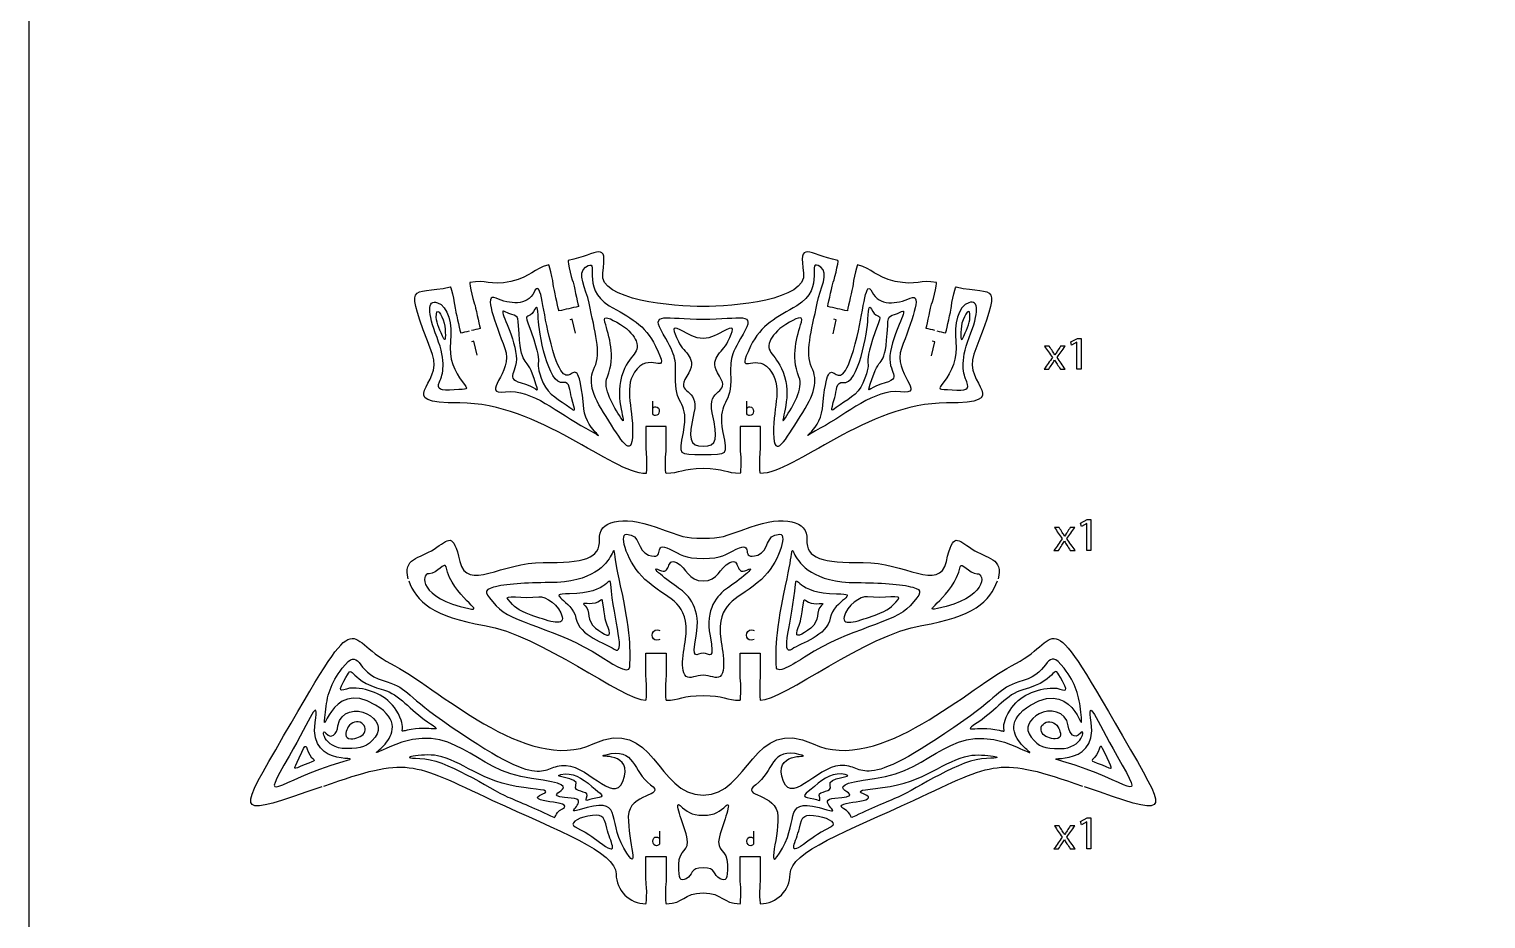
# Model space of a CAD drawing. Extents: x 0 to 1000, y 0 to 600.
# Drawn here: x 203.8 to 420.5, y 323.1 to 455.4 of the extents above; entities that cross this region are included whole.
import ezdxf

# ---------------------------------------------------------------- set-up
doc = ezdxf.new("R2010")
doc.units = 0
doc.header["$MEASUREMENT"] = 0
doc.layers.add('DEFAULT', color=7, linetype='CONTINUOUS')

msp = doc.modelspace()

# ---------------------------------------------------------------- linework, layer by layer
at = {"layer": 'DEFAULT', "color": 250}
for points in [[(349.41, 570.1), (980, 570.1), (980, 20.1), (203.84, 20.1), (203.84, 570.1), (223.83, 570.1)], [(285.11, 410.2), (284.64, 412.28), (284.29, 412.2)], [(323.44, 410.13), (323.91, 412.21), (323.55, 412.29)], [(270.47, 406.93), (270.01, 409.01), (269.65, 408.93)], [(338.08, 406.86), (338.55, 408.93), (338.19, 409.01)]]:
    msp.add_lwpolyline(points, dxfattribs=at)
for points in [[(359.71, 408.85), (359.7, 408.85), (358.9, 408.42), (358.78, 408.9), (359.78, 409.43), (360.31, 409.43), (360.31, 404.85), (359.71, 404.85)], [(361.17, 381.9), (361.16, 381.9), (360.36, 381.47), (360.24, 381.95), (361.24, 382.48), (361.77, 382.48), (361.77, 377.9), (361.17, 377.9)], [(361.17, 337.53), (361.16, 337.53), (360.36, 337.1), (360.24, 337.57), (361.24, 338.11), (361.77, 338.11), (361.77, 333.52), (361.17, 333.52)]]:
    msp.add_lwpolyline(points, close=True, dxfattribs=at)
at = {"layer": 'DEFAULT', "color": 1}
for points, knots in [([(338.58, 410.61), (338.14, 410.71), (337.7, 410.81), (337.26, 410.91), (337.26, 410.91), (337.84, 413.47), (338.03, 414.32), (338.07, 414.49), (338.3, 415.06), (338.51, 416), (338.72, 416.95), (338.84, 417.72), (338.79, 417.73), (336.42, 418.26), (335.92, 417.2), (332.68, 417.91), (329.44, 418.64), (329.46, 419.82), (327.08, 420.35), (327.02, 420.35), (326.81, 419.6), (326.6, 418.67), (326.39, 417.72), (326.36, 417.11), (326.32, 416.94), (326.12, 416.08), (325.55, 413.52), (325.55, 413.52), (324.58, 413.74), (323.6, 413.96), (322.63, 414.17), (322.63, 414.17), (323.2, 416.74), (323.39, 417.59), (323.43, 417.76), (323.66, 418.33), (323.87, 419.28), (324.08, 420.22), (324.21, 420.99), (324.15, 421.01), (319.68, 422.01), (318.29, 424.06), (319.04, 419.14), (319.65, 415.1), (308.42, 414.16), (304.1, 414.16), (299.78, 414.16), (288.54, 415.1), (289.16, 419.13), (289.9, 424.05), (288.52, 422), (284.04, 421), (283.99, 420.99), (284.12, 420.22), (284.33, 419.27), (284.54, 418.33), (284.77, 417.76), (284.81, 417.58), (285, 416.73), (285.57, 414.17), (285.57, 414.17), (284.59, 413.95), (283.62, 413.74), (282.64, 413.52), (282.64, 413.52), (282.07, 416.08), (281.88, 416.93), (281.84, 417.1), (281.8, 417.72), (281.6, 418.66), (281.39, 419.6), (281.17, 420.35), (281.12, 420.35), (278.73, 419.82), (278.75, 418.64), (275.51, 417.91), (272.28, 417.19), (271.78, 418.26), (269.41, 417.73), (269.35, 417.72), (269.48, 416.94), (269.69, 416), (269.9, 415.05), (270.13, 414.48), (270.17, 414.31), (270.36, 413.46), (270.93, 410.9), (270.93, 410.9), (270.49, 410.8), (270.06, 410.7), (269.62, 410.6)], [0, 0, 0, 0, 3.833171, 3.833171, 3.833171, 4.833171, 4.833171, 4.833171, 5.833171, 5.833171, 5.833171, 6.833171, 6.833171, 6.833171, 7.833171, 7.833171, 7.833171, 8.833171, 8.833171, 8.833171, 9.833171, 9.833171, 9.833171, 10.833171, 10.833171, 10.833171, 11.833171, 11.833171, 11.833171, 20.334677, 20.334677, 20.334677, 21.334677, 21.334677, 21.334677, 22.334677, 22.334677, 22.334677, 23.334677, 23.334677, 23.334677, 24.334677, 24.334677, 24.334677, 25.334677, 25.334677, 25.334677, 26.334677, 26.334677, 26.334677, 27.334677, 27.334677, 27.334677, 28.334677, 28.334677, 28.334677, 29.334677, 29.334677, 29.334677, 30.334677, 30.334677, 30.334677, 38.838352, 38.838352, 38.838352, 39.838352, 39.838352, 39.838352, 40.838352, 40.838352, 40.838352, 41.838352, 41.838352, 41.838352, 42.838352, 42.838352, 42.838352, 43.838352, 43.838352, 43.838352, 44.838352, 44.838352, 44.838352, 45.838352, 45.838352, 45.838352, 46.838352, 46.838352, 46.838352, 50.661767, 50.661767, 50.661767, 50.661767]), ([(338.87, 410.55), (339.31, 410.45), (339.75, 410.35), (340.19, 410.25), (340.19, 410.25), (340.77, 412.81), (340.96, 413.66), (340.99, 413.84), (341.03, 414.45), (341.24, 415.4), (341.45, 416.33), (341.66, 417.08), (341.72, 417.08), (347.64, 415.76), (348.68, 418.52), (344.37, 407.07), (342.65, 402.5), (350.59, 399.84), (340.3, 399.84), (328.52, 399.84), (317.67, 389.34), (312.61, 389.34), (312.55, 389.34), (312.51, 390.12), (312.51, 391.09), (312.51, 392.05), (312.61, 392.66), (312.61, 392.84), (312.61, 394), (312.61, 395.17), (312.61, 396.34), (311.61, 396.34), (310.61, 396.34), (309.61, 396.34), (309.61, 396.34), (309.61, 393.71), (309.61, 392.84), (309.61, 392.66), (309.71, 392.05), (309.71, 391.09), (309.71, 390.12), (309.66, 389.34), (309.61, 389.34), (307.63, 389.34), (307.14, 390.06), (304.1, 390.06), (301.06, 390.06), (300.57, 389.34), (298.59, 389.34), (298.54, 389.34), (298.49, 390.12), (298.49, 391.09), (298.49, 392.05), (298.59, 392.66), (298.59, 392.84), (298.59, 394), (298.59, 395.17), (298.59, 396.33), (297.59, 396.33), (296.59, 396.33), (295.59, 396.34), (295.59, 395.17), (295.59, 394), (295.59, 392.84), (295.6, 392.66), (295.69, 392.05), (295.69, 391.09), (295.69, 390.12), (295.65, 389.34), (295.6, 389.33), (290.53, 389.34), (279.69, 399.84), (267.9, 399.84), (257.61, 399.84), (265.56, 402.49), (263.83, 407.06), (259.51, 418.51), (260.56, 415.75), (266.48, 417.08), (266.53, 417.08), (266.75, 416.32), (266.96, 415.39), (267.17, 414.44), (267.2, 413.83), (267.24, 413.66), (267.43, 412.81), (268.01, 410.24), (268.01, 410.24), (268.45, 410.34), (268.89, 410.44), (269.32, 410.54)], [0, 0, 0, 0, 3.833171, 3.833171, 3.833171, 4.833171, 4.833171, 4.833171, 5.833171, 5.833171, 5.833171, 6.833171, 6.833171, 6.833171, 7.833171, 7.833171, 7.833171, 8.833171, 8.833171, 8.833171, 9.833171, 9.833171, 9.833171, 10.833171, 10.833171, 10.833171, 11.833171, 11.833171, 11.833171, 21.753171, 21.753171, 21.753171, 30.243171, 30.243171, 30.243171, 31.243171, 31.243171, 31.243171, 32.243171, 32.243171, 32.243171, 33.243171, 33.243171, 33.243171, 34.243171, 34.243171, 34.243171, 35.243171, 35.243171, 35.243171, 36.243171, 36.243171, 36.243171, 37.243171, 37.243171, 37.243171, 47.153171, 47.153171, 47.153171, 55.653177, 55.653177, 55.653177, 65.573177, 65.573177, 65.573177, 66.573177, 66.573177, 66.573177, 67.573177, 67.573177, 67.573177, 68.573177, 68.573177, 68.573177, 69.573177, 69.573177, 69.573177, 70.573177, 70.573177, 70.573177, 71.573177, 71.573177, 71.573177, 72.573177, 72.573177, 72.573177, 73.573177, 73.573177, 73.573177, 77.396592, 77.396592, 77.396592, 77.396592]), ([(260.23, 373.68), (259.36, 376.69), (261.89, 376.71), (264.09, 378.1), (266.33, 379.51), (266.86, 380.78), (267.91, 376.24), (268.97, 371.7), (274.21, 376.2), (280.28, 376.11), (286.33, 376.03), (288.82, 376.69), (288.66, 379.51), (288.49, 382.34), (292.05, 383.16), (297.09, 381.36), (301.15, 379.92), (301.27, 379.71), (304.09, 379.71), (306.92, 379.71), (307.04, 379.92), (311.1, 381.36), (316.14, 383.16), (319.7, 382.34), (319.54, 379.51), (319.37, 376.69), (321.86, 376.03), (327.92, 376.11), (333.98, 376.2), (339.22, 371.7), (340.28, 376.24), (341.33, 380.78), (341.86, 379.51), (344.1, 378.1), (346.3, 376.71), (348.84, 376.69), (347.97, 373.68)], [0, 0, 0, 0, 1, 1, 1, 2, 2, 2, 3, 3, 3, 4, 4, 4, 5, 5, 5, 6, 6, 6, 7, 7, 7, 8, 8, 8, 9, 9, 9, 10, 10, 10, 11, 11, 11, 12, 12, 12, 12]), ([(260.32, 373.39), (261.35, 370.31), (264.02, 367.98), (271.56, 366.75), (279.86, 365.4), (292.18, 355.61), (295.59, 355.61), (295.64, 355.61), (295.68, 356.4), (295.68, 357.36), (295.68, 358.33), (295.59, 358.94), (295.59, 359.11), (295.59, 360.28), (295.59, 361.45), (295.59, 362.62), (296.59, 362.62), (297.58, 362.62), (298.58, 362.62), (298.58, 361.45), (298.58, 360.28), (298.58, 359.11), (298.58, 358.94), (298.49, 358.33), (298.49, 357.36), (298.49, 356.4), (298.53, 355.61), (298.58, 355.61), (300.57, 355.61), (301.05, 356.33), (304.09, 356.33), (307.14, 356.33), (307.62, 355.61), (309.61, 355.61), (309.66, 355.61), (309.7, 356.4), (309.7, 357.36), (309.7, 358.33), (309.61, 358.94), (309.61, 359.11), (309.61, 360.28), (309.61, 361.45), (309.61, 362.62), (310.6, 362.62), (311.6, 362.62), (312.6, 362.62), (312.6, 361.45), (312.6, 360.28), (312.6, 359.11), (312.6, 358.94), (312.51, 358.33), (312.51, 357.36), (312.51, 356.4), (312.55, 355.61), (312.6, 355.61), (316.01, 355.61), (328.33, 365.4), (336.64, 366.75), (344.18, 367.98), (346.85, 370.31), (347.87, 373.39)], [0, 0, 0, 0, 1, 1, 1, 2, 2, 2, 3, 3, 3, 4, 4, 4, 13.93, 13.93, 13.93, 22.43, 22.43, 22.43, 32.36, 32.36, 32.36, 33.36, 33.36, 33.36, 34.36, 34.36, 34.36, 35.36, 35.36, 35.36, 36.36, 36.36, 36.36, 37.36, 37.36, 37.36, 38.36, 38.36, 38.36, 48.29, 48.29, 48.29, 56.79, 56.79, 56.79, 66.72, 66.72, 66.72, 67.72, 67.72, 67.72, 68.72, 68.72, 68.72, 69.72, 69.72, 69.72, 70.72, 70.72, 70.72, 70.72]), ([(247.37, 342.76), (234.61, 338.31), (234.78, 338.27), (240.51, 348.26), (253.69, 371.21), (250.29, 364.76), (257.6, 361.1), (264.33, 357.73), (277.86, 344.52), (287.72, 349.13), (296.75, 353.35), (297.21, 341.5), (304.1, 341.5), (310.98, 341.5), (311.44, 353.35), (320.47, 349.13), (330.33, 344.52), (343.86, 357.73), (350.6, 361.1), (357.9, 364.76), (354.5, 371.21), (367.68, 348.26), (373.42, 338.26), (373.58, 338.31), (360.82, 342.76)], [0, 0, 0, 0, 1, 1, 1, 2, 2, 2, 3, 3, 3, 4, 4, 4, 5, 5, 5, 6, 6, 6, 7, 7, 7, 8, 8, 8, 8]), ([(247.65, 342.85), (260.3, 347.26), (260.53, 346.45), (272.78, 340.73), (282.53, 336.18), (291.15, 333.09), (291.15, 329.78), (291.15, 327.34), (293.14, 325.36), (295.59, 325.36), (295.65, 325.36), (295.69, 326.15), (295.7, 327.11), (295.7, 328.08), (295.59, 328.69), (295.59, 328.86), (295.59, 330.03), (295.59, 331.2), (295.59, 332.36), (296.6, 332.36), (297.6, 332.36), (298.6, 332.36), (298.6, 331.2), (298.6, 330.03), (298.6, 328.86), (298.6, 328.69), (298.49, 328.08), (298.49, 327.11), (298.49, 326.15), (298.54, 325.36), (298.6, 325.36), (301.34, 325.36), (301.06, 326.96), (304.1, 326.96), (307.14, 326.96), (306.85, 325.36), (309.6, 325.36), (309.65, 325.36), (309.7, 326.15), (309.7, 327.11), (309.7, 328.08), (309.6, 328.69), (309.6, 328.86), (309.6, 330.03), (309.6, 331.2), (309.6, 332.36), (310.6, 332.36), (311.6, 332.36), (312.6, 332.36), (312.6, 331.2), (312.6, 330.03), (312.6, 328.86), (312.6, 328.69), (312.5, 328.08), (312.5, 327.11), (312.5, 326.15), (312.54, 325.36), (312.6, 325.36), (315.05, 325.36), (317.04, 327.34), (317.04, 329.78), (317.04, 333.09), (325.66, 336.18), (335.41, 340.73), (347.66, 346.45), (347.9, 347.26), (360.54, 342.85)], [0, 0, 0, 0, 1, 1, 1, 2, 2, 2, 3, 3, 3, 4, 4, 4, 5, 5, 5, 14.92, 14.92, 14.92, 23.43, 23.43, 23.43, 33.35, 33.35, 33.35, 34.35, 34.35, 34.35, 35.35, 35.35, 35.35, 36.35, 36.35, 36.35, 37.35, 37.35, 37.35, 38.35, 38.35, 38.35, 39.35, 39.35, 39.35, 49.27, 49.27, 49.27, 57.78, 57.78, 57.78, 67.7, 67.7, 67.7, 68.7, 68.7, 68.7, 69.7, 69.7, 69.7, 70.7, 70.7, 70.7, 71.7, 71.7, 71.7, 72.7, 72.7, 72.7, 72.7])]:
    msp.add_open_spline(points, degree=3, knots=knots, dxfattribs=at)
at = {"layer": 'DEFAULT', "color": 5}
for points, knots in [([(287.13, 414.69), (288, 410.47), (288.96, 407.22), (287.96, 405.15), (286.96, 403.07), (287.46, 401.23), (289.66, 397.8), (291.86, 394.36), (293.54, 391.2), (293.61, 395.35), (293.69, 399.5), (292.11, 402.33), (294.27, 404.9), (296.43, 407.47), (299.4, 403.34), (297.03, 408.28), (295.5, 411.48), (293.1, 412.57), (290.14, 414.29), (285.71, 416.88), (288.95, 421.58), (286.61, 420.03), (285.29, 419.15), (286.68, 416.87), (287.13, 414.69)], [0, 0, 0, 0, 1, 1, 1, 2, 2, 2, 3, 3, 3, 4, 4, 4, 5, 5, 5, 6, 6, 6, 7, 7, 7, 8, 8, 8, 8]), ([(321.07, 414.69), (320.19, 410.47), (319.24, 407.22), (320.24, 405.15), (321.23, 403.07), (320.73, 401.23), (318.53, 397.8), (316.34, 394.36), (314.66, 391.2), (314.58, 395.35), (314.51, 399.5), (316.09, 402.33), (313.93, 404.9), (311.77, 407.47), (308.8, 403.34), (311.16, 408.28), (312.69, 411.48), (315.09, 412.57), (318.06, 414.29), (322.49, 416.88), (319.24, 421.58), (321.59, 420.03), (322.9, 419.15), (321.52, 416.87), (321.07, 414.69)], [0, 0, 0, 0, 1, 1, 1, 2, 2, 2, 3, 3, 3, 4, 4, 4, 5, 5, 5, 6, 6, 6, 7, 7, 7, 8, 8, 8, 8]), ([(286.36, 398.98), (286.73, 395.34), (290.84, 393.82), (286.67, 396.06), (282.5, 398.3), (278.7, 401.91), (274.72, 401.48), (270.74, 401.04), (275.97, 404.28), (274.6, 407.95), (273.23, 411.62), (271.3, 416.36), (273.29, 415.42), (275.28, 414.49), (277.96, 414.23), (278.95, 416.32), (279.95, 418.41), (280.12, 414.15), (281.19, 409.73), (284.29, 396.97), (285.11, 411.21), (286.36, 398.98)], [0, 0, 0, 0, 1, 1, 1, 2, 2, 2, 3, 3, 3, 4, 4, 4, 5, 5, 5, 6, 6, 6, 7, 7, 7, 7]), ([(321.83, 398.98), (321.46, 395.34), (317.35, 393.82), (321.52, 396.06), (325.69, 398.3), (329.49, 401.91), (333.48, 401.48), (337.46, 401.04), (332.23, 404.28), (333.6, 407.95), (334.97, 411.62), (336.9, 416.36), (334.91, 415.42), (332.92, 414.49), (330.24, 414.23), (329.24, 416.32), (328.25, 418.41), (328.07, 414.15), (327, 409.73), (323.91, 396.97), (323.09, 411.21), (321.83, 398.98)], [0, 0, 0, 0, 1, 1, 1, 2, 2, 2, 3, 3, 3, 4, 4, 4, 5, 5, 5, 6, 6, 6, 7, 7, 7, 7]), ([(264.57, 414.74), (263.03, 415.21), (263.08, 413.3), (264.51, 409.57), (265.94, 405.83), (265.38, 404.15), (264.88, 402.97), (264.39, 401.79), (265.01, 401.66), (267.06, 401.79), (269.12, 401.91), (269.3, 401.66), (268.25, 403.03), (267.19, 404.4), (266.19, 406.46), (266.5, 408.95), (266.81, 411.44), (266.19, 414.24), (264.57, 414.74)], [0, 0, 0, 0, 1, 1, 1, 2, 2, 2, 3, 3, 3, 4, 4, 4, 5, 5, 5, 6, 6, 6, 6]), ([(343.62, 414.74), (345.17, 415.21), (345.12, 413.3), (343.69, 409.57), (342.25, 405.83), (342.81, 404.15), (343.31, 402.97), (343.81, 401.79), (343.19, 401.66), (341.13, 401.79), (339.08, 401.91), (338.89, 401.66), (339.95, 403.03), (341.01, 404.4), (342.01, 406.46), (341.69, 408.95), (341.38, 411.44), (342.01, 414.24), (343.62, 414.74)], [0, 0, 0, 0, 1, 1, 1, 2, 2, 2, 3, 3, 3, 4, 4, 4, 5, 5, 5, 6, 6, 6, 6]), ([(304.1, 412.28), (298.5, 412.28), (296.09, 413.53), (298.17, 410.05), (300.24, 406.56), (300, 406.23), (300, 403.07), (300, 399.32), (302.07, 400.12), (301.16, 395.44), (300.47, 391.93), (300.4, 392.12), (304.1, 392.12), (307.8, 392.12), (307.72, 391.93), (307.04, 395.44), (306.13, 400.12), (308.2, 399.32), (308.2, 403.07), (308.2, 406.23), (307.95, 406.56), (310.03, 410.05), (312.1, 413.53), (309.7, 412.28), (304.1, 412.28)], [0, 0, 0, 0, 1, 1, 1, 2, 2, 2, 3, 3, 3, 4, 4, 4, 5, 5, 5, 6, 6, 6, 7, 7, 7, 8, 8, 8, 8]), ([(291.82, 372.64), (293.61, 364.49), (293.2, 362.06), (293.2, 360.61), (293.2, 359.2), (289.93, 361.45), (288.79, 362.19), (282.36, 366.29), (275.55, 367.13), (273.31, 369.65), (271.61, 371.56), (271.34, 371.97), (272.9, 372.42), (274.57, 372.9), (277.83, 373.11), (281.23, 373.11), (294.18, 373.11), (289.29, 384.18), (291.82, 372.64)], [0, 0, 0, 0, 1, 1, 1, 2, 2, 2, 3, 3, 3, 4, 4, 4, 5, 5, 5, 6, 6, 6, 6]), ([(316.37, 372.64), (314.58, 364.49), (314.99, 362.06), (314.99, 360.61), (314.99, 359.2), (318.26, 361.45), (319.41, 362.19), (325.84, 366.29), (332.64, 367.13), (334.88, 369.65), (336.58, 371.56), (336.85, 371.97), (335.29, 372.42), (333.62, 372.9), (330.36, 373.11), (326.97, 373.11), (314.01, 373.11), (318.9, 384.18), (316.37, 372.64)], [0, 0, 0, 0, 1, 1, 1, 2, 2, 2, 3, 3, 3, 4, 4, 4, 5, 5, 5, 6, 6, 6, 6]), ([(304.1, 359.33), (305.13, 359.33), (306.1, 358.72), (306.61, 359.16), (307.83, 360.21), (306.61, 364.22), (306.61, 365.83), (306.61, 370.54), (309.38, 370.55), (312.76, 373.6), (315.29, 375.88), (316.7, 380.3), (315.5, 380.3), (313.24, 380.3), (314.03, 377.83), (312.22, 377.21), (309.44, 376.25), (311.83, 379.42), (309.03, 378.08), (307.38, 377.29), (306.94, 376.7), (304.1, 376.7), (301.25, 376.7), (300.81, 377.29), (299.16, 378.08), (296.36, 379.42), (298.75, 376.25), (295.97, 377.21), (294.16, 377.83), (294.95, 380.3), (292.69, 380.3), (291.49, 380.3), (292.9, 375.88), (295.43, 373.6), (298.81, 370.55), (301.59, 370.54), (301.59, 365.83), (301.59, 364.22), (300.36, 360.21), (301.59, 359.16), (302.09, 358.72), (303.06, 359.33), (304.1, 359.33)], [1, 1, 1, 1, 2, 2, 2, 3, 3, 3, 4, 4, 4, 5, 5, 5, 6, 6, 6, 7, 7, 7, 8, 8, 8, 9, 9, 9, 10, 10, 10, 11, 11, 11, 12, 12, 12, 13, 13, 13, 14, 14, 14, 15, 15, 15, 15]), ([(269.24, 369.24), (261.83, 370.82), (262.08, 374.44), (263.32, 374.44), (264.56, 374.44), (265.67, 376.32), (265.85, 375.46), (266.82, 370.98), (271.9, 368.67), (269.24, 369.24)], [0, 0, 0, 0, 1, 1, 1, 2, 2, 2, 3, 3, 3, 3]), ([(338.95, 369.24), (346.36, 370.82), (346.11, 374.44), (344.88, 374.44), (343.63, 374.44), (342.52, 376.32), (342.34, 375.46), (341.38, 370.98), (336.29, 368.67), (338.95, 369.24)], [0, 0, 0, 0, 1, 1, 1, 2, 2, 2, 3, 3, 3, 3]), ([(257.5, 348.7), (267.31, 352.96), (269.55, 345.08), (278.58, 343.98), (289.03, 342.69), (277.92, 341.48), (284.49, 341.07), (287.48, 340.89), (283.1, 338.51), (285.67, 339.33), (292.49, 341.5), (289.72, 337.96), (292.32, 333.6), (294.91, 329.24), (292.9, 334.72), (292.96, 338.33), (293.02, 341.94), (298.79, 341.2), (296.26, 343.06), (293.64, 345), (294.02, 348.69), (289.66, 347.52), (287.48, 346.94), (293.27, 348.2), (292.4, 344.33), (291.3, 339.45), (287.31, 345.73), (283.7, 345.93), (279.67, 346.14), (281.4, 341.28), (265.32, 352.59), (259.65, 356.57), (260.06, 357.58), (256.48, 358.55), (252.31, 359.67), (253.15, 363.91), (250.4, 360.38), (248.67, 358.17), (248.14, 356.19), (247.91, 353.87), (247.36, 348.42), (248.36, 359.23), (255.38, 354.91), (262.61, 350.46), (251.16, 345.94), (257.5, 348.7)], [1, 1, 1, 1, 2, 2, 2, 3, 3, 3, 4, 4, 4, 5, 5, 5, 6, 6, 6, 7, 7, 7, 8, 8, 8, 9, 9, 9, 10, 10, 10, 11, 11, 11, 12, 12, 12, 13, 13, 13, 14, 14, 14, 15, 15, 15, 16, 16, 16, 16]), ([(350.69, 348.7), (340.88, 352.96), (338.64, 345.08), (329.61, 343.98), (319.16, 342.69), (330.27, 341.48), (323.7, 341.07), (320.71, 340.89), (325.09, 338.51), (322.52, 339.33), (315.7, 341.5), (318.47, 337.96), (315.88, 333.6), (313.28, 329.24), (315.3, 334.72), (315.23, 338.33), (315.17, 341.94), (309.4, 341.2), (311.93, 343.06), (314.56, 345), (314.17, 348.69), (318.53, 347.52), (320.72, 346.94), (314.92, 348.2), (315.79, 344.33), (316.89, 339.45), (320.88, 345.73), (324.49, 345.93), (328.52, 346.14), (326.79, 341.28), (342.87, 352.59), (348.54, 356.57), (348.14, 357.58), (351.71, 358.55), (355.89, 359.67), (355.04, 363.91), (357.79, 360.38), (359.52, 358.17), (360.05, 356.19), (360.28, 353.87), (360.83, 348.42), (359.83, 359.23), (352.81, 354.91), (345.58, 350.46), (357.03, 345.94), (350.69, 348.7)], [1, 1, 1, 1, 2, 2, 2, 3, 3, 3, 4, 4, 4, 5, 5, 5, 6, 6, 6, 7, 7, 7, 8, 8, 8, 9, 9, 9, 10, 10, 10, 11, 11, 11, 12, 12, 12, 13, 13, 13, 14, 14, 14, 15, 15, 15, 16, 16, 16, 16]), ([(250.57, 346.52), (240.33, 343.61), (237.98, 339.29), (242.51, 347.32), (245.77, 353.09), (246.99, 356.43), (246.37, 352.3), (245.29, 345.08), (254.74, 347.71), (250.57, 346.52)], [0, 0, 0, 0, 1, 1, 1, 2, 2, 2, 3, 3, 3, 3]), ([(357.62, 346.52), (367.86, 343.61), (370.21, 339.29), (365.68, 347.32), (362.42, 353.09), (361.2, 356.43), (361.82, 352.3), (362.9, 345.08), (353.45, 347.71), (357.62, 346.52)], [0, 0, 0, 0, 1, 1, 1, 2, 2, 2, 3, 3, 3, 3])]:
    msp.add_open_spline(points, degree=3, knots=knots, dxfattribs=at)
at = {"layer": 'DEFAULT', "color": 3}
for points, knots in [([(264.41, 413.03), (264.35, 411.83), (264.76, 411.1), (265.32, 409.76), (265.88, 408.41), (265.78, 410.07), (265.67, 411.24), (265.57, 412.41), (264.47, 414.28), (264.41, 413.03)], [0, 0, 0, 0, 1, 1, 1, 2, 2, 2, 3, 3, 3, 3]), ([(276.65, 411.31), (277.01, 404.49), (277.71, 407.33), (278.95, 403.47), (279.85, 400.69), (279.63, 402.06), (277.65, 402.62), (273.93, 403.66), (276.9, 404.05), (276.21, 407.49), (275.53, 410.94), (273.54, 413.95), (274.57, 413.43), (276.37, 412.51), (276.55, 413.26), (276.65, 411.31)], [0, 0, 0, 0, 1, 1, 1, 2, 2, 2, 3, 3, 3, 4, 4, 4, 5, 5, 5, 5]), ([(278.02, 411.74), (277.45, 413.24), (278.31, 412.33), (278.87, 413.45), (279.43, 414.57), (279.52, 414.11), (279.58, 412.34), (279.64, 410.57), (281, 402.39), (283.28, 402.86), (284.35, 403.09), (284.22, 401.62), (284.52, 400.63), (285.2, 398.34), (285.04, 398.6), (284.29, 399.15), (282.81, 400.22), (281.02, 401.07), (280.32, 402.78), (278.48, 407.3), (280.99, 403.9), (278.02, 411.74)], [0, 0, 0, 0, 1, 1, 1, 2, 2, 2, 3, 3, 3, 4, 4, 4, 5, 5, 5, 6, 6, 6, 7, 7, 7, 7]), ([(330.18, 411.74), (330.75, 413.24), (329.89, 412.33), (329.33, 413.45), (328.77, 414.57), (328.68, 414.11), (328.62, 412.34), (328.56, 410.57), (327.19, 402.39), (324.92, 402.86), (323.85, 403.09), (323.98, 401.62), (323.68, 400.63), (322.99, 398.34), (323.15, 398.6), (323.91, 399.15), (325.38, 400.22), (327.17, 401.07), (327.87, 402.78), (329.72, 407.3), (327.21, 403.9), (330.18, 411.74)], [0, 0, 0, 0, 1, 1, 1, 2, 2, 2, 3, 3, 3, 4, 4, 4, 5, 5, 5, 6, 6, 6, 7, 7, 7, 7]), ([(331.55, 411.31), (331.18, 404.49), (330.49, 407.33), (329.24, 403.47), (328.35, 400.69), (328.56, 402.06), (330.55, 402.62), (334.27, 403.66), (331.3, 404.05), (331.98, 407.49), (332.67, 410.94), (334.65, 413.95), (333.63, 413.43), (331.82, 412.51), (331.65, 413.26), (331.55, 411.31)], [0, 0, 0, 0, 1, 1, 1, 2, 2, 2, 3, 3, 3, 4, 4, 4, 5, 5, 5, 5]), ([(343.79, 413.03), (343.85, 411.83), (343.44, 411.1), (342.88, 409.76), (342.32, 408.41), (342.42, 410.07), (342.52, 411.24), (342.63, 412.41), (343.73, 414.28), (343.79, 413.03)], [0, 0, 0, 0, 1, 1, 1, 2, 2, 2, 3, 3, 3, 3]), ([(289.49, 411.86), (290.05, 409.75), (291.16, 406.86), (289.85, 403.72), (289.11, 401.95), (290.76, 399.36), (291.86, 397.62), (292.98, 395.84), (291.09, 399.83), (291.79, 403.03), (292.71, 407.22), (294.98, 406.92), (294.12, 409.07), (293.88, 409.69), (293.11, 410.73), (291.79, 411.5), (290.26, 412.39), (289.16, 413.06), (289.49, 411.86)], [0, 0, 0, 0, 1, 1, 1, 2, 2, 2, 3, 3, 3, 4, 4, 4, 5, 5, 5, 6, 6, 6, 6]), ([(318.71, 411.86), (318.14, 409.75), (317.04, 406.86), (318.35, 403.72), (319.08, 401.95), (317.44, 399.36), (316.34, 397.62), (315.22, 395.84), (317.1, 399.83), (316.4, 403.03), (315.49, 407.22), (313.21, 406.92), (314.07, 409.07), (314.32, 409.69), (315.09, 410.73), (316.41, 411.5), (317.94, 412.39), (319.03, 413.06), (318.71, 411.86)], [0, 0, 0, 0, 1, 1, 1, 2, 2, 2, 3, 3, 3, 4, 4, 4, 5, 5, 5, 6, 6, 6, 6]), ([(304.1, 409.44), (305.34, 409.44), (306.15, 410.01), (307.52, 410.69), (308.89, 411.37), (308.57, 410.75), (307.77, 408.95), (306.96, 407.14), (304.73, 406.6), (306.53, 403.82), (308.33, 401.04), (304.59, 402.21), (305.46, 398.36), (306.33, 394.5), (306.16, 393.38), (304.1, 393.38), (302.04, 393.38), (301.86, 394.5), (302.73, 398.36), (303.61, 402.21), (299.87, 401.04), (301.67, 403.82), (303.47, 406.6), (301.24, 407.14), (300.43, 408.95), (299.62, 410.75), (299.31, 411.37), (300.68, 410.69), (302.05, 410.01), (302.86, 409.44), (304.1, 409.44)], [1, 1, 1, 1, 2, 2, 2, 3, 3, 3, 4, 4, 4, 5, 5, 5, 6, 6, 6, 7, 7, 7, 8, 8, 8, 9, 9, 9, 10, 10, 10, 11, 11, 11, 11]), ([(304.1, 362.6), (305.06, 362.6), (305.87, 361.27), (305.13, 365.21), (304.38, 369.16), (306.16, 371.27), (307.74, 372.31), (309.32, 373.35), (312.43, 375.84), (310.6, 374.97), (308.78, 374.09), (309.69, 376.92), (308.07, 376.09), (306.45, 375.26), (306.37, 373.36), (304.1, 373.36), (301.82, 373.36), (301.74, 375.26), (300.12, 376.09), (298.5, 376.92), (299.41, 374.09), (297.59, 374.97), (295.76, 375.84), (298.87, 373.35), (300.45, 372.31), (302.03, 371.27), (303.81, 369.16), (303.07, 365.21), (302.32, 361.27), (303.14, 362.6), (304.1, 362.6)], [1, 1, 1, 1, 2, 2, 2, 3, 3, 3, 4, 4, 4, 5, 5, 5, 6, 6, 6, 7, 7, 7, 8, 8, 8, 9, 9, 9, 10, 10, 10, 11, 11, 11, 11]), ([(290.35, 372.86), (290.84, 367.41), (292.71, 362), (290.84, 363.24), (289.59, 364.08), (285.68, 365.17), (285.18, 367.85), (284.68, 370.53), (280.38, 371.46), (284.24, 371.46), (290.22, 371.46), (290.2, 374.54), (290.35, 372.86)], [0, 0, 0, 0, 1, 1, 1, 2, 2, 2, 3, 3, 3, 4, 4, 4, 4]), ([(317.84, 372.86), (317.35, 367.41), (315.48, 362), (317.35, 363.24), (318.6, 364.08), (322.52, 365.17), (323.01, 367.85), (323.51, 370.53), (327.81, 371.46), (323.95, 371.46), (317.97, 371.46), (318, 374.54), (317.84, 372.86)], [0, 0, 0, 0, 1, 1, 1, 2, 2, 2, 3, 3, 3, 4, 4, 4, 4]), ([(275.09, 370.59), (276.13, 369.51), (276.34, 369.02), (278.52, 368.28), (280.7, 367.54), (283.5, 366.42), (283.12, 368.04), (282.75, 369.65), (280.68, 371.19), (279.64, 371.02), (277.33, 370.65), (274.27, 371.44), (275.09, 370.59)], [0, 0, 0, 0, 1, 1, 1, 2, 2, 2, 3, 3, 3, 4, 4, 4, 4]), ([(289.26, 369.5), (289.54, 367.24), (289.69, 367.32), (290.1, 366.01), (290.5, 364.7), (289.44, 365.34), (288.07, 366.36), (286.7, 367.38), (287.36, 368.97), (286.55, 369.65), (285.74, 370.34), (286.89, 369.78), (288.04, 370.06), (289.19, 370.34), (289.03, 371.32), (289.26, 369.5)], [0, 0, 0, 0, 1, 1, 1, 2, 2, 2, 3, 3, 3, 4, 4, 4, 5, 5, 5, 5]), ([(318.94, 369.5), (318.65, 367.24), (318.5, 367.32), (318.1, 366.01), (317.69, 364.7), (318.75, 365.34), (320.12, 366.36), (321.49, 367.38), (320.83, 368.97), (321.64, 369.65), (322.45, 370.34), (321.3, 369.78), (320.15, 370.06), (319, 370.34), (319.17, 371.32), (318.94, 369.5)], [0, 0, 0, 0, 1, 1, 1, 2, 2, 2, 3, 3, 3, 4, 4, 4, 5, 5, 5, 5]), ([(333.1, 370.59), (332.06, 369.51), (331.85, 369.02), (329.67, 368.28), (327.5, 367.54), (324.69, 366.42), (325.07, 368.04), (325.44, 369.65), (327.51, 371.19), (328.55, 371.02), (330.86, 370.65), (333.92, 371.44), (333.1, 370.59)], [0, 0, 0, 0, 1, 1, 1, 2, 2, 2, 3, 3, 3, 4, 4, 4, 4]), ([(250.66, 358.47), (249.41, 356.2), (250.65, 357.46), (251.99, 357.44), (254.52, 357.38), (257.08, 356.32), (258.44, 354.14), (260.4, 351.02), (258.38, 350.77), (260.05, 351.16), (263.53, 351.97), (265.98, 350.47), (263.08, 352.43), (260.55, 354.14), (258.9, 356.54), (256.54, 357.16), (250.69, 358.72), (252.4, 361.66), (250.66, 358.47)], [0, 0, 0, 0, 1, 1, 1, 2, 2, 2, 3, 3, 3, 4, 4, 4, 5, 5, 5, 6, 6, 6, 6]), ([(357.54, 358.47), (358.78, 356.2), (357.54, 357.46), (356.2, 357.44), (353.68, 357.38), (351.11, 356.32), (349.75, 354.14), (347.79, 351.02), (349.81, 350.77), (348.14, 351.16), (344.66, 351.97), (342.21, 350.47), (345.12, 352.43), (347.64, 354.14), (349.3, 356.54), (351.65, 357.16), (357.5, 358.72), (355.79, 361.66), (357.54, 358.47)], [0, 0, 0, 0, 1, 1, 1, 2, 2, 2, 3, 3, 3, 4, 4, 4, 5, 5, 5, 6, 6, 6, 6]), ([(251, 348.42), (253.4, 348.42), (254.08, 348.65), (255.29, 350.14), (256.38, 351.47), (255.57, 352.83), (254.09, 353.61), (252.62, 354.39), (250.12, 354.12), (249.78, 351.81), (249.61, 350.59), (248.83, 349.72), (247.98, 350.72), (247.14, 351.72), (247.57, 348.43), (251, 348.42)], [0, 0, 0, 0, 1, 1, 1, 2, 2, 2, 3, 3, 3, 4, 4, 4, 5, 5, 5, 5]), ([(357.19, 348.42), (354.8, 348.42), (354.11, 348.65), (352.9, 350.14), (351.81, 351.47), (352.62, 352.83), (354.1, 353.61), (355.57, 354.39), (358.07, 354.12), (358.41, 351.81), (358.58, 350.59), (359.36, 349.72), (360.21, 350.72), (361.05, 351.72), (360.62, 348.43), (357.19, 348.42)], [0, 0, 0, 0, 1, 1, 1, 2, 2, 2, 3, 3, 3, 4, 4, 4, 5, 5, 5, 5]), ([(253.65, 350.73), (253.33, 350.2), (252.46, 349.89), (251.7, 349.89), (250.6, 349.89), (250.95, 350.89), (251.17, 351.43), (251.48, 352.15), (252.37, 352.65), (253.07, 352.34), (253.82, 352), (254.03, 351.33), (253.65, 350.73)], [0, 0, 0, 0, 1, 1, 1, 2, 2, 2, 3, 3, 3, 4, 4, 4, 4]), ([(354.54, 350.73), (354.87, 350.2), (355.73, 349.89), (356.49, 349.89), (357.59, 349.89), (357.24, 350.89), (357.02, 351.43), (356.72, 352.15), (355.82, 352.65), (355.12, 352.34), (354.37, 352), (354.16, 351.33), (354.54, 350.73)], [0, 0, 0, 0, 1, 1, 1, 2, 2, 2, 3, 3, 3, 4, 4, 4, 4]), ([(245.58, 347.48), (244.82, 348.75), (245.25, 349.77), (244, 347.07), (243.09, 345.11), (242.99, 345.29), (244.75, 345.99), (246.99, 346.88), (246.2, 346.45), (245.58, 347.48)], [0, 0, 0, 0, 1, 1, 1, 2, 2, 2, 3, 3, 3, 3]), ([(362.61, 347.48), (363.37, 348.75), (362.94, 349.77), (364.19, 347.07), (365.1, 345.11), (365.2, 345.29), (363.44, 345.99), (361.2, 346.88), (361.99, 346.45), (362.61, 347.48)], [0, 0, 0, 0, 1, 1, 1, 2, 2, 2, 3, 3, 3, 3]), ([(281.88, 338.21), (279.27, 339.48), (276.8, 340.47), (275.06, 341.23), (272.33, 342.42), (265.74, 346.98), (261.94, 346.98), (258.14, 346.98), (262.28, 347.76), (264.57, 347.37), (268.07, 346.78), (271.12, 343.35), (277.43, 342.63), (280.35, 342.29), (281.46, 342.2), (280.23, 341.69), (276.97, 340.35), (285.37, 340.69), (283.18, 339.48), (281.81, 338.73), (282.28, 338.01), (281.88, 338.21)], [0, 0, 0, 0, 1, 1, 1, 2, 2, 2, 3, 3, 3, 4, 4, 4, 5, 5, 5, 6, 6, 6, 7, 7, 7, 7]), ([(326.31, 338.21), (328.92, 339.48), (331.39, 340.47), (333.13, 341.23), (335.86, 342.42), (342.45, 346.98), (346.25, 346.98), (350.05, 346.98), (345.91, 347.76), (343.62, 347.37), (340.12, 346.78), (337.07, 343.35), (330.77, 342.63), (327.84, 342.29), (326.74, 342.2), (327.96, 341.69), (331.22, 340.35), (322.82, 340.69), (325.01, 339.48), (326.38, 338.73), (325.92, 338.01), (326.31, 338.21)], [0, 0, 0, 0, 1, 1, 1, 2, 2, 2, 3, 3, 3, 4, 4, 4, 5, 5, 5, 6, 6, 6, 7, 7, 7, 7]), ([(287.54, 342.8), (286.01, 344.11), (284.66, 344.96), (282.95, 344.56), (281.23, 344.16), (285.79, 344.29), (285.18, 342.92), (284.73, 341.9), (286.99, 342.18), (286.84, 341.45), (286.59, 340.29), (286.54, 340.78), (288.15, 341.06), (289.72, 341.32), (288.95, 341.59), (287.54, 342.8)], [0, 0, 0, 0, 1, 1, 1, 2, 2, 2, 3, 3, 3, 4, 4, 4, 5, 5, 5, 5]), ([(320.65, 342.8), (322.18, 344.11), (323.53, 344.96), (325.24, 344.56), (326.96, 344.16), (322.4, 344.29), (323.01, 342.92), (323.46, 341.9), (321.2, 342.18), (321.36, 341.45), (321.6, 340.29), (321.65, 340.78), (320.04, 341.06), (318.47, 341.32), (319.24, 341.59), (320.65, 342.8)], [0, 0, 0, 0, 1, 1, 1, 2, 2, 2, 3, 3, 3, 4, 4, 4, 5, 5, 5, 5]), ([(304.1, 330.72), (306.11, 330.72), (305.52, 329.58), (306.64, 329.08), (307.51, 328.69), (307.72, 328.87), (307.72, 331.18), (307.72, 333.49), (305.94, 333.06), (306.52, 335.3), (307.1, 337.54), (308.51, 340.82), (307.51, 339.95), (306.52, 339.08), (305.92, 338.51), (304.1, 338.51), (302.28, 338.51), (301.67, 339.08), (300.68, 339.95), (299.68, 340.82), (301.09, 337.54), (301.67, 335.3), (302.25, 333.06), (300.47, 333.49), (300.47, 331.18), (300.47, 328.87), (300.68, 328.69), (301.55, 329.08), (302.67, 329.58), (302.08, 330.72), (304.1, 330.72)], [1, 1, 1, 1, 2, 2, 2, 3, 3, 3, 4, 4, 4, 5, 5, 5, 6, 6, 6, 7, 7, 7, 8, 8, 8, 9, 9, 9, 10, 10, 10, 11, 11, 11, 11]), ([(285.04, 336.79), (284.18, 337.23), (285.21, 338.08), (286.95, 338.36), (289.03, 338.7), (289.35, 338.58), (289.78, 336.59), (290.22, 334.6), (291.71, 332.38), (289.16, 334.17), (287.84, 335.1), (287.5, 335.55), (285.04, 336.79)], [0, 0, 0, 0, 1, 1, 1, 2, 2, 2, 3, 3, 3, 4, 4, 4, 4]), ([(323.15, 336.79), (324.01, 337.23), (322.98, 338.08), (321.24, 338.36), (319.16, 338.7), (318.84, 338.58), (318.41, 336.59), (317.97, 334.6), (316.48, 332.38), (319.03, 334.17), (320.35, 335.1), (320.69, 335.55), (323.15, 336.79)], [0, 0, 0, 0, 1, 1, 1, 2, 2, 2, 3, 3, 3, 4, 4, 4, 4])]:
    msp.add_open_spline(points, degree=3, knots=knots, dxfattribs=at)
at = {"layer": 'DEFAULT', "color": 250}
for points, knots in [([(355.58, 408.26), (355.75, 408.02), (355.91, 407.77), (356.07, 407.53), (356.2, 407.34), (356.3, 407.16), (356.42, 406.97), (356.42, 406.97), (356.43, 406.97), (356.44, 406.97), (356.55, 407.17), (356.66, 407.35), (356.78, 407.53), (356.94, 407.78), (357.1, 408.02), (357.26, 408.26), (357.48, 408.26), (357.7, 408.26), (357.93, 408.26), (357.54, 407.71), (357.15, 407.16), (356.76, 406.61), (357.16, 406.02), (357.56, 405.43), (357.96, 404.85), (357.73, 404.85), (357.49, 404.85), (357.26, 404.85), (357.09, 405.1), (356.92, 405.36), (356.76, 405.61), (356.62, 405.81), (356.51, 406), (356.39, 406.21), (356.38, 406.21), (356.38, 406.21), (356.37, 406.21), (356.26, 406), (356.14, 405.82), (356.01, 405.61), (355.85, 405.36), (355.69, 405.1), (355.52, 404.85), (355.29, 404.85), (355.06, 404.85), (354.84, 404.85), (355.24, 405.43), (355.65, 406.01), (356.05, 406.59), (355.66, 407.15), (355.28, 407.7), (354.89, 408.26), (355.12, 408.26), (355.35, 408.26), (355.58, 408.26)], [1.96, 1.96, 1.96, 1.96, 4.45699, 4.45699, 4.45699, 5.45699, 5.45699, 5.45699, 5.51699, 5.51699, 5.51699, 6.51699, 6.51699, 6.51699, 8.986266, 8.986266, 8.986266, 10.887266, 10.887266, 10.887266, 16.615124, 16.615124, 16.615124, 22.663, 22.663, 22.663, 24.664, 24.664, 24.664, 27.26653, 27.26653, 27.26653, 28.26653, 28.26653, 28.26653, 28.30653, 28.30653, 28.30653, 29.30653, 29.30653, 29.30653, 31.898742, 31.898742, 31.898742, 33.838742, 33.838742, 33.838742, 39.859296, 39.859296, 39.859296, 45.624319, 45.624319, 45.624319, 47.584319, 47.584319, 47.584319, 47.584319]), ([(296.6, 399.02), (296.69, 399.16), (296.84, 399.25), (297.04, 399.25), (297.36, 399.25), (297.59, 398.99), (297.58, 398.62), (297.58, 398.18), (297.29, 397.96), (297.01, 397.96), (296.82, 397.96), (296.69, 398.03), (296.6, 398.19), (296.61, 398.29), (296.6, 400.12), (296.6, 400.12)], [0, 0, 0, 0, 1.003, 1.003, 1.003, 2.006, 2.006, 2.006, 3.009, 3.009, 3.009, 4.012, 4.012, 4.012, 5.015, 5.015, 5.015, 5.015]), ([(310.62, 399.02), (310.7, 399.16), (310.85, 399.25), (311.06, 399.25), (311.38, 399.25), (311.6, 399), (311.6, 398.62), (311.6, 398.18), (311.31, 397.96), (311.02, 397.96), (310.84, 397.96), (310.71, 398.03), (310.62, 398.19), (310.62, 398.29), (310.62, 400.12), (310.62, 400.12)], [0, 0, 0, 0, 1.003, 1.003, 1.003, 2.006, 2.006, 2.006, 3.009, 3.009, 3.009, 4.012, 4.012, 4.012, 5.015, 5.015, 5.015, 5.015]), ([(357.04, 381.31), (357.2, 381.07), (357.37, 380.82), (357.53, 380.58), (357.66, 380.39), (357.76, 380.21), (357.87, 380.02), (357.88, 380.02), (357.89, 380.02), (357.9, 380.02), (358.01, 380.23), (358.12, 380.4), (358.23, 380.58), (358.39, 380.83), (358.55, 381.07), (358.71, 381.31), (358.94, 381.31), (359.16, 381.31), (359.38, 381.31), (359, 380.76), (358.61, 380.21), (358.22, 379.66), (358.62, 379.07), (359.02, 378.48), (359.42, 377.9), (359.18, 377.9), (358.95, 377.9), (358.71, 377.9), (358.55, 378.15), (358.38, 378.41), (358.21, 378.67), (358.08, 378.86), (357.97, 379.05), (357.85, 379.26), (357.84, 379.26), (357.84, 379.26), (357.83, 379.26), (357.72, 379.05), (357.6, 378.87), (357.47, 378.67), (357.31, 378.41), (357.14, 378.15), (356.98, 377.9), (356.75, 377.9), (356.52, 377.9), (356.29, 377.9), (356.7, 378.48), (357.1, 379.06), (357.51, 379.64), (357.12, 380.2), (356.74, 380.75), (356.35, 381.31), (356.58, 381.31), (356.81, 381.31), (357.04, 381.31)], [0, 0, 0, 0, 2.49699, 2.49699, 2.49699, 3.49699, 3.49699, 3.49699, 3.55699, 3.55699, 3.55699, 4.55699, 4.55699, 4.55699, 7.026266, 7.026266, 7.026266, 8.927266, 8.927266, 8.927266, 14.655124, 14.655124, 14.655124, 20.703, 20.703, 20.703, 22.704, 22.704, 22.704, 25.30653, 25.30653, 25.30653, 26.30653, 26.30653, 26.30653, 26.34653, 26.34653, 26.34653, 27.34653, 27.34653, 27.34653, 29.938742, 29.938742, 29.938742, 31.878742, 31.878742, 31.878742, 37.899296, 37.899296, 37.899296, 43.664319, 43.664319, 43.664319, 45.624319, 45.624319, 45.624319, 45.624319]), ([(297.65, 364.65), (297.58, 364.62), (297.43, 364.57), (297.23, 364.57), (296.8, 364.57), (296.51, 364.86), (296.51, 365.31), (296.51, 365.75), (296.82, 366.08), (297.29, 366.08), (297.45, 366.08), (297.59, 366.04), (297.66, 366)], [0, 0, 0, 0, 1, 1, 1, 2, 2, 2, 3, 3, 3, 4, 4, 4, 4]), ([(297.65, 364.65), (297.58, 364.62), (297.43, 364.57), (297.23, 364.57), (296.8, 364.57), (296.51, 364.86), (296.51, 365.31), (296.51, 365.75), (296.82, 366.08), (297.29, 366.08), (297.45, 366.08), (297.59, 366.04), (297.66, 366)], [0, 0, 0, 0, 1, 1, 1, 2, 2, 2, 3, 3, 3, 4, 4, 4, 4]), ([(311.67, 364.65), (311.6, 364.62), (311.45, 364.57), (311.25, 364.57), (310.82, 364.57), (310.53, 364.86), (310.53, 365.31), (310.53, 365.75), (310.84, 366.08), (311.31, 366.08), (311.47, 366.08), (311.61, 366.04), (311.68, 366)], [0, 0, 0, 0, 1, 1, 1, 2, 2, 2, 3, 3, 3, 4, 4, 4, 4]), ([(311.67, 364.65), (311.6, 364.62), (311.45, 364.57), (311.25, 364.57), (310.82, 364.57), (310.53, 364.86), (310.53, 365.31), (310.53, 365.75), (310.84, 366.08), (311.31, 366.08), (311.47, 366.08), (311.61, 366.04), (311.68, 366)], [0, 0, 0, 0, 1, 1, 1, 2, 2, 2, 3, 3, 3, 4, 4, 4, 4]), ([(297.59, 336.15), (297.59, 336.15), (297.58, 334.32), (297.59, 334.22), (297.49, 334.06), (297.37, 333.99), (297.18, 333.99), (296.89, 333.99), (296.6, 334.21), (296.6, 334.65), (296.6, 335.02), (296.83, 335.28), (297.15, 335.28), (297.35, 335.28), (297.5, 335.19), (297.59, 335.05)], [0, 0, 0, 0, 1.003, 1.003, 1.003, 2.006, 2.006, 2.006, 3.009, 3.009, 3.009, 4.012, 4.012, 4.012, 5.015, 5.015, 5.015, 5.015]), ([(311.59, 336.15), (311.59, 336.15), (311.58, 334.32), (311.59, 334.22), (311.49, 334.06), (311.37, 333.99), (311.18, 333.99), (310.89, 333.99), (310.6, 334.21), (310.6, 334.65), (310.6, 335.02), (310.83, 335.28), (311.15, 335.28), (311.35, 335.28), (311.5, 335.19), (311.59, 335.05)], [0, 0, 0, 0, 1.003, 1.003, 1.003, 2.006, 2.006, 2.006, 3.009, 3.009, 3.009, 4.012, 4.012, 4.012, 5.015, 5.015, 5.015, 5.015]), ([(357.04, 336.93), (357.2, 336.69), (357.37, 336.44), (357.53, 336.2), (357.66, 336.01), (357.76, 335.83), (357.87, 335.64), (357.88, 335.64), (357.89, 335.64), (357.9, 335.64), (358.01, 335.85), (358.12, 336.02), (358.23, 336.21), (358.39, 336.45), (358.55, 336.69), (358.71, 336.93), (358.94, 336.93), (359.16, 336.93), (359.38, 336.93), (359, 336.38), (358.61, 335.83), (358.22, 335.28), (358.62, 334.69), (359.02, 334.11), (359.42, 333.52), (359.18, 333.52), (358.95, 333.52), (358.71, 333.52), (358.55, 333.77), (358.38, 334.03), (358.21, 334.29), (358.08, 334.49), (357.97, 334.68), (357.85, 334.88), (357.84, 334.88), (357.84, 334.88), (357.83, 334.88), (357.72, 334.68), (357.6, 334.49), (357.47, 334.29), (357.31, 334.03), (357.14, 333.77), (356.98, 333.52), (356.75, 333.52), (356.52, 333.52), (356.29, 333.52), (356.7, 334.1), (357.1, 334.68), (357.51, 335.26), (357.12, 335.82), (356.74, 336.38), (356.35, 336.93), (356.58, 336.93), (356.81, 336.93), (357.04, 336.93)], [0, 0, 0, 0, 2.49699, 2.49699, 2.49699, 3.49699, 3.49699, 3.49699, 3.55699, 3.55699, 3.55699, 4.55699, 4.55699, 4.55699, 7.026266, 7.026266, 7.026266, 8.927266, 8.927266, 8.927266, 14.655124, 14.655124, 14.655124, 20.703, 20.703, 20.703, 22.704, 22.704, 22.704, 25.30653, 25.30653, 25.30653, 26.30653, 26.30653, 26.30653, 26.34653, 26.34653, 26.34653, 27.34653, 27.34653, 27.34653, 29.938742, 29.938742, 29.938742, 31.878742, 31.878742, 31.878742, 37.899296, 37.899296, 37.899296, 43.664319, 43.664319, 43.664319, 45.624319, 45.624319, 45.624319, 45.624319])]:
    msp.add_open_spline(points, degree=3, knots=knots, dxfattribs=at)

doc.saveas('drawing.dxf')
